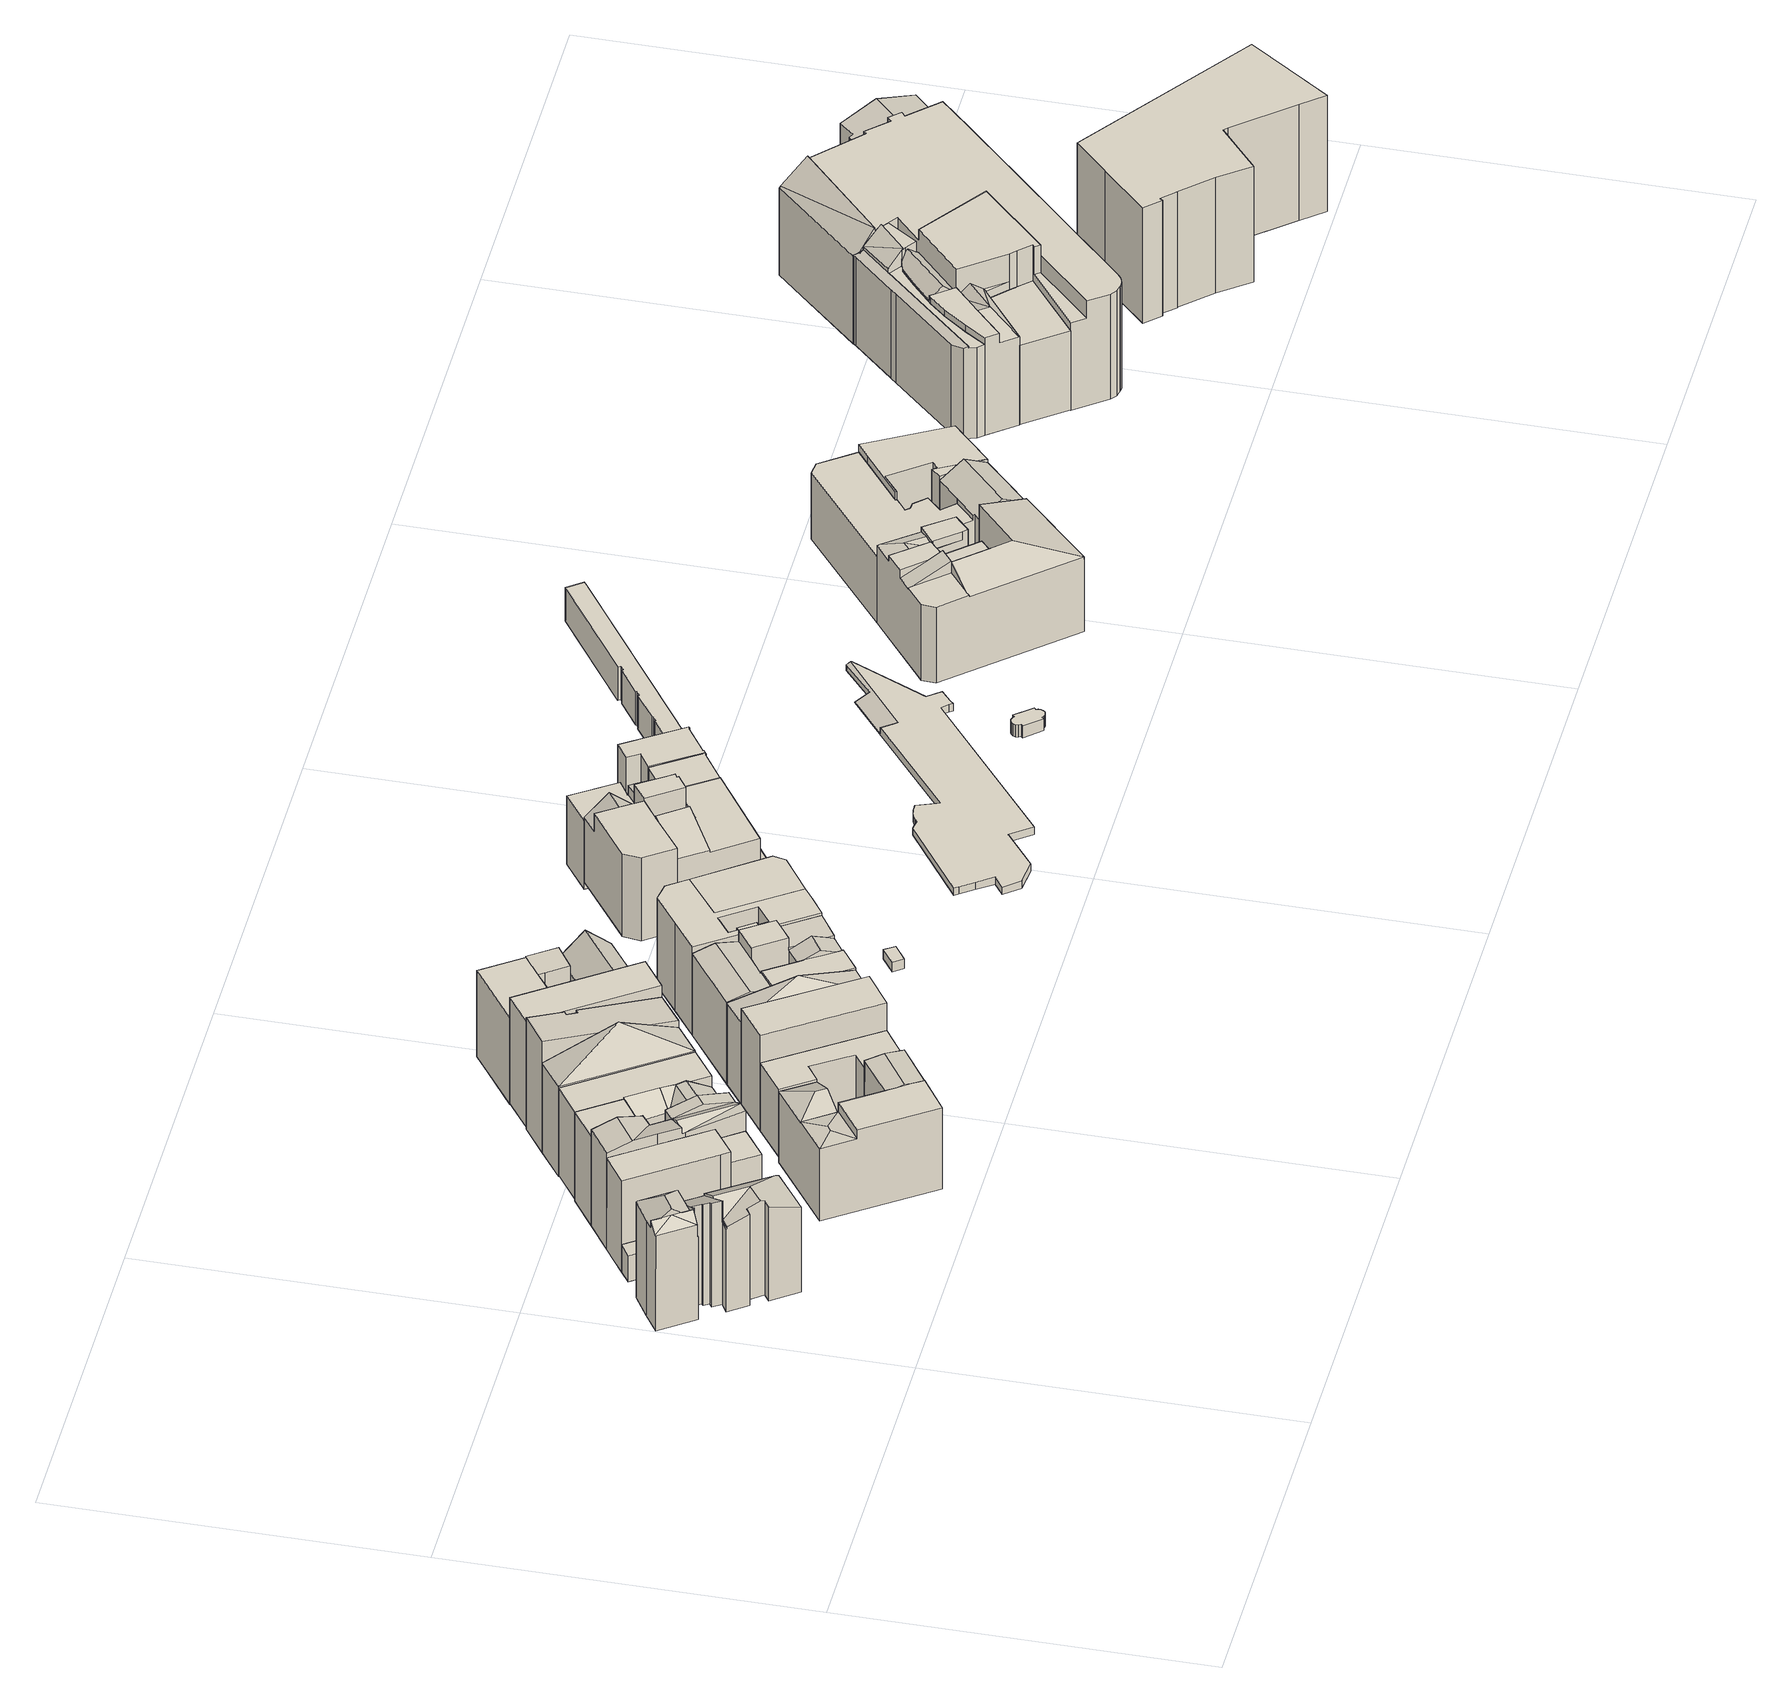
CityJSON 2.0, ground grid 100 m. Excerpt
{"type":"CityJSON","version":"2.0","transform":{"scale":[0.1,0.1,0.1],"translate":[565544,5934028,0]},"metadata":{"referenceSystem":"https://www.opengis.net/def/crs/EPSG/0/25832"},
"CityObjects":{
"building1":{"type":"Building","attributes":{"Gemeindeschluessel":"02100108","Geometrietyp2DReferenz":"3000","measuredHeight":34.15,"function":"31001_2310","roofType":"3100","storeysAboveGround":6},"address":[{"Country":"Germany","Locality":"Hamburg","ThoroughfareName":"Neuer Wall","ThoroughfareNumber":"44"}],"geometry":[{"type":"Solid","lod":"2","boundaries":[[[[0,1,2,3]],[[4,5,6,7,8,9,10]],[[11,12,13,14,15,6,5]],[[16,17,18,13,19,20,21,22,23,24,25,26,27,28]],[[15,7,6]],[[29,30,28,31]],[[32,30,29,33]],[[34,35,36,37]],[[38,39,40,41]],[[10,42,4]],[[43,9,8,44]],[[18,14,13]],[[11,45,12]],[[36,12,45,46,37]],[[19,13,12]],[[28,27,31]],[[39,31,27,26,40]],[[47,40,26,25,48]],[[48,25,24,49]],[[49,24,23,50]],[[50,23,22,51]],[[51,22,21,52]],[[19,12,36,35,20]],[[38,53,31,39]],[[54,55,56,57]],[[58,59,60,61]],[[62,63,59,58]],[[64,41,40,47]],[[42,10,9,43,65,3,2]],[[44,8,7,15,14,18,17,66]],[[67,34,37,46,0,3,65]],[[66,17,16,32,33,68,69]],[[62,58,61,54,57,64,47,48,49,50,51,52,67,65,43,44,66,69]],[[63,62,69,68]],[[16,28,30,32]],[[64,57,56,53,38,41]],[[54,61,60,70,55]],[[67,52,21,20,35,34]],[[1,11,5,4]],[[70,60,59,63,68,33,29]],[[70,29,31,53,56,55]],[[0,46,45,11,1]],[[42,2,1,4]]]]}]},
"building2":{"type":"Building","attributes":{"Gemeindeschluessel":"02100108","Geometrietyp2DReferenz":"3000","measuredHeight":8.81,"function":"51009_1610","roofType":"2100"},"address":[{"Country":"Germany","Locality":"Hamburg"}],"geometry":[{"type":"Solid","lod":"2","boundaries":[[[[71,72,73,74,75]],[[76,77,78,79,80]],[[76,75,74,77]],[[77,74,73,78]],[[78,73,72,79]],[[79,72,71,80]],[[80,71,75,76]]]]}]},
"building3":{"type":"Building","attributes":{"Gemeindeschluessel":"02100108","Geometrietyp2DReferenz":"3000","measuredHeight":28.85,"function":"31001_2010","roofType":"1000","storeysAboveGround":7},"address":[{"Country":"Germany","Locality":"Hamburg","ThoroughfareName":"Neuer Wall","ThoroughfareNumber":"42"}],"geometry":[{"type":"Solid","lod":"2","boundaries":[[[[81,82,83,84,85,86,87]],[[88,89,90,91,92]],[[93,94,95,96,97]],[[77,87,86,98]],[[98,86,85,99]],[[99,85,84,100]],[[94,83,82,95]],[[78,81,87,77]],[[101,89,88,102]],[[102,88,92,80]],[[90,97,96,91]],[[101,102,80,79,78,77,98,99,100,103]],[[101,103,93,97,90,89]],[[79,80,92,91,96,95]],[[78,79,95,82,81]],[[103,100,84,83,94,93]]]]}]},
"building4":{"type":"Building","attributes":{"Gemeindeschluessel":"02100108","Geometrietyp2DReferenz":"3000","measuredHeight":32.03,"function":"31001_2310","roofType":"3100","storeysAboveGround":7},"address":[{"Country":"Germany","Locality":"Hamburg","ThoroughfareName":"Neuer Wall","ThoroughfareNumber":"40"}],"geometry":[{"type":"Solid","lod":"2","boundaries":[[[[104,105,106,107,108]],[[109,110,105,104]],[[111,112,113,106,105,114]],[[115,111,116,117]],[[114,118,117,116]],[[107,119,108]],[[120,121,122,123]],[[103,110,109,100]],[[100,109,104,108,119,124,99]],[[103,100,99,98,125,120,123,126,127,128,129]],[[98,99,124,130,131,132]],[[126,123,122,133,134,135]],[[103,129,118,114,105,110]],[[129,128,115,117,118]],[[111,114,116]],[[128,127,112,111,115]],[[107,106,113]],[[127,126,135,113,112]],[[120,125,136,137,121]],[[136,125,98,132]],[[107,113,135,134,130,124,119]],[[131,130,134,133,122,121,137]],[[131,137,136,132]]]]}]},
"building5":{"type":"Building","attributes":{"Gemeindeschluessel":"02100108","Geometrietyp2DReferenz":"3000","measuredHeight":28.56,"function":"31001_2310","roofType":"1000","storeysAboveGround":6},"address":[{"Country":"Germany","Locality":"Hamburg","ThoroughfareName":"Neuer Wall","ThoroughfareNumber":"38"}],"geometry":[{"type":"Solid","lod":"2","boundaries":[[[[138,139,140,141,142,143]],[[144,140,139,145]],[[146,147,138,143,148]],[[142,141,149]],[[150,147,146,120]],[[151,152,149,141,140,144,153,154,155]],[[129,156,157,150,120,125,151,155]],[[150,157,139,138,147]],[[145,139,157,156,158]],[[156,129,159,160,161,158]],[[159,129,155,154]],[[125,120,146,148,162,163]],[[162,148,143,142]],[[152,151,125,163]],[[160,159,154,153]],[[161,160,153,144]],[[161,144,145,158]],[[152,163,162,142,149]]]]}]},
"building6":{"type":"Building","attributes":{"Gemeindeschluessel":"02100108","Geometrietyp2DReferenz":"3000","measuredHeight":25.79,"function":"31001_2010","roofType":"1000","storeysAboveGround":8},"address":[{"Country":"Germany","Locality":"Hamburg","ThoroughfareName":"Neuer Wall","ThoroughfareNumber":"41"}],"geometry":[{"type":"Solid","lod":"2","boundaries":[[[[164,165,166]],[[167,168,169,170]],[[171,168,167]],[[172,169,168,171]],[[172,173,170,169]],[[174,175,176,177,178]],[[176,179,177]],[[164,166,180,181,182]],[[171,183,184,172]],[[178,170,173,174]],[[185,186,187]],[[188,189,183,171,167,190]],[[190,167,170,178,177,179,191]],[[188,190,191,192,193,194,195,196]],[[197,194,193,174,173,172,184]],[[175,174,193,192,198]],[[199,195,194,197,186,185]],[[189,188,196,180,166,165]],[[181,180,196,195,199]],[[164,182,187]],[[198,192,191,179]],[[181,199,185,187,182]],[[198,179,176,175]],[[164,187,186,197,184,183,189,165]]]]}]},
"building7":{"type":"Building","attributes":{"Gemeindeschluessel":"02100108","Geometrietyp2DReferenz":"3000","measuredHeight":27.49,"function":"31001_2310","roofType":"1000","storeysAboveGround":6},"address":[{"Country":"Germany","Locality":"Hamburg","ThoroughfareName":"Neuer Wall","ThoroughfareNumber":"36"}],"geometry":[{"type":"Solid","lod":"2","boundaries":[[[[200,201,202,203]],[[203,202,204,205]],[[205,204,152,206]],[[201,200,206,152]],[[206,200,203,205]],[[201,152,204,202]]]]}]},
"building8":{"type":"Building","attributes":{"Gemeindeschluessel":"02100108","Geometrietyp2DReferenz":"3000","measuredHeight":21.25,"function":"31001_2010","roofType":"1000","storeysAboveGround":6},"address":[{"Country":"Germany","Locality":"Hamburg","ThoroughfareName":"Alsterarkaden","ThoroughfareNumber":"21"}],"geometry":[{"type":"Solid","lod":"2","boundaries":[[[[207,208,209,210]],[[211,212,213,214]],[[211,214,215,216,207,210,217,218]],[[219,220,213,212,221,222,209,208]],[[222,221,218,217]],[[220,219,216,215]],[[221,212,211,218]],[[213,220,215,214]],[[219,208,207,216]],[[209,222,217,210]]]]}]},
"building9":{"type":"Building","attributes":{"Gemeindeschluessel":"02100108","Geometrietyp2DReferenz":"3000","measuredHeight":39.15,"function":"31001_2010","roofType":"4000","storeysAboveGround":7},"address":[{"Country":"Germany","Locality":"Hamburg","ThoroughfareName":"Neuer Wall","ThoroughfareNumber":"34"}],"geometry":[{"type":"Solid","lod":"2","boundaries":[[[[223,224,225,226,227]],[[228,224,223]],[[224,229,225]],[[228,230,229,224]],[[231,227,226,232]],[[233,229,230,234]],[[231,232,233,234]],[[231,234,230,228,223,227]],[[233,232,226,225,229]]]]}]},
"building10":{"type":"Building","attributes":{"Gemeindeschluessel":"02100108","Geometrietyp2DReferenz":"3000","measuredHeight":30.02,"function":"31001_2310","roofType":"1000","storeysAboveGround":5},"address":[{"Country":"Germany","Locality":"Hamburg","ThoroughfareName":"Alsterarkaden","ThoroughfareNumber":"20"}],"geometry":[{"type":"Solid","lod":"2","boundaries":[[[[235,236,237,238]],[[218,217,239,240]],[[217,218,235,238]],[[218,240,236,235]],[[240,239,237,236]],[[239,217,238,237]]]]}]},
"building11":{"type":"Building","attributes":{"Gemeindeschluessel":"02100108","Geometrietyp2DReferenz":"3000","measuredHeight":35,"function":"31001_2310","roofType":"1000","storeysAboveGround":6},"address":[{"Country":"Germany","Locality":"Hamburg","ThoroughfareName":"Neuer Wall","ThoroughfareNumber":"32"}],"geometry":[{"type":"Solid","lod":"2","boundaries":[[[[233,241,242,232]],[[233,243,244,241]],[[244,243,245,246]],[[247,246,245,248]],[[247,248,249,250]],[[249,251,252,250]],[[252,251,253,254]],[[242,254,253,232]],[[233,232,253,251,249,248,245,243]],[[241,244,246,247,250,252,254,242]]]]}]},
"building12":{"type":"Building","attributes":{"Gemeindeschluessel":"02100108","Geometrietyp2DReferenz":"3000","measuredHeight":32.17,"function":"31001_2310","roofType":"4000","storeysAboveGround":8},"address":[{"Country":"Germany","Locality":"Hamburg","ThoroughfareName":"Neuer Wall","ThoroughfareNumber":"35"}],"geometry":[{"type":"Solid","lod":"2","boundaries":[[[[255,256,257]],[[256,258,259]],[[255,260,258,256]],[[259,258,260,261,262,263]],[[264,265,262,261]],[[264,261,260,255]],[[265,264,255,257,266]],[[263,262,265,266]],[[263,266,257,256,259]]]]}]},
"building13":{"type":"Building","attributes":{"Gemeindeschluessel":"02100108","Geometrietyp2DReferenz":"3000","measuredHeight":33.2,"function":"31001_2010","roofType":"1000","storeysAboveGround":5},"address":[{"Country":"Germany","Locality":"Hamburg","ThoroughfareName":"Neuer Wall","ThoroughfareNumber":"30"}],"geometry":[{"type":"Solid","lod":"2","boundaries":[[[[267,268,269,270]],[[267,271,272,268]],[[272,271,273,274]],[[269,274,273,270]],[[267,270,273,271]],[[269,268,272,274]]]]}]},
"building14":{"type":"Building","attributes":{"Gemeindeschluessel":"02100108","Geometrietyp2DReferenz":"3000","measuredHeight":29.21,"function":"31001_2310","roofType":"3100","storeysAboveGround":6},"address":[{"Country":"Germany","Locality":"Hamburg","ThoroughfareName":"Neuer Wall","ThoroughfareNumber":"31"}],"geometry":[{"type":"Solid","lod":"2","boundaries":[[[[275,276,277]],[[278,279,280]],[[281,282,283,284]],[[285,286,287,278,280,288]],[[289,290,275,277,287,286]],[[278,291,277,276,292,293,279]],[[294,295,296,297]],[[288,298,285]],[[289,299,290]],[[300,284,283,301]],[[293,282,281,279]],[[302,303,261,304,305,306,262,307,308,309,310,311,312,313],[314,315,316,317,318,319]],[[306,305,304,261,320,321,295,294,322,323,262]],[[324,301,283,282,293,292,313,312,311,310,309,325]],[[322,326,327,324,325,328,329,323]],[[294,297,330,331,300,301,324,327,326,322]],[[323,329,328,325,309,308,307,262]],[[316,315,314,300,331,330]],[[298,318,317,316,330,297,296]],[[298,288,280,279,319,318]],[[261,303,302,313,292,276,275,290,299,320]],[[319,279,281,284,300,314]],[[332,289,286,285]],[[287,277,291,278]],[[321,320,299,289,332,285,298,296,295]]]]}]},
"building15":{"type":"Building","attributes":{"Gemeindeschluessel":"02100108","Geometrietyp2DReferenz":"3000","measuredHeight":30.67,"function":"31001_2310","roofType":"3100","storeysAboveGround":5},"address":[{"Country":"Germany","Locality":"Hamburg","ThoroughfareName":"Neuer Wall","ThoroughfareNumber":"28"}],"geometry":[{"type":"Solid","lod":"2","boundaries":[[[[333,334,335,336,337]],[[338,339,340,341,342,343]],[[344,345,346,336]],[[336,346,347,337]],[[337,347,348,349]],[[333,350,351,334]],[[334,351,352,353]],[[342,341,354]],[[355,340,339,356]],[[357,338,343,344]],[[354,341,340,355,358,359,360,361,362,363,364,365]],[[366,367,368,333,337,349,369,364,363,362,361,360],[370,357,344,336,335,334,353,371]],[[370,371,372,356,339,338,357]],[[367,366,360,359,373,374]],[[368,367,374,375,350,333]],[[352,372,371,353]],[[344,343,342,345]],[[348,376,365,364,369,349]],[[374,373,359,358,377,375]],[[375,377,358,355,356,372,352,351,350]],[[347,346,345,342,354,365,376,348]]]]}]},
"building16":{"type":"Building","attributes":{"Gemeindeschluessel":"02100108","Geometrietyp2DReferenz":"3000","measuredHeight":27.74,"function":"31001_2310","roofType":"1000","storeysAboveGround":7},"address":[{"Country":"Germany","Locality":"Hamburg","ThoroughfareName":"Neuer Wall","ThoroughfareNumber":"25"}],"geometry":[{"type":"Solid","lod":"2","boundaries":[[[[378,379,380,313,309,381,382,383,384],[385,386,387,388,389,390,391,392]],[[393,394,395,396,397,398,399,400,401],[402,403,404,405,406,407,408,409]],[[401,400,379,378]],[[400,399,380,379]],[[399,398,313,380]],[[398,397,309,313]],[[397,396,381,309]],[[396,395,382,381]],[[395,394,383,382]],[[394,393,384,383]],[[393,401,378,384]],[[409,408,386,385]],[[408,407,387,386]],[[407,406,388,387]],[[406,405,389,388]],[[405,404,390,389]],[[404,403,391,390]],[[403,402,392,391]],[[402,409,385,392]]]]}]},
"building17":{"type":"Building","attributes":{"Gemeindeschluessel":"02100108","Geometrietyp2DReferenz":"3000","measuredHeight":27.57,"function":"31001_2310","roofType":"1000","storeysAboveGround":6},"address":[{"Country":"Germany","Locality":"Hamburg","ThoroughfareName":"Schleusenbrücke","ThoroughfareNumber":"1"}],"geometry":[{"type":"Solid","lod":"2","boundaries":[[[[410,401,393,411]],[[412,400,401,410]],[[413,414,393,401,400]],[[415,412,410,411,416]],[[415,416,414,413]],[[412,415,413,400]],[[416,411,393,414]]]]}]},
"building18":{"type":"Building","attributes":{"Gemeindeschluessel":"02100102","Geometrietyp2DReferenz":"3000","measuredHeight":3,"function":"31001_2440","roofType":"1000","storeysAboveGround":1},"address":[{"Country":"Germany","Locality":"Hamburg","ThoroughfareName":"Rathausmarkt"}],"geometry":[{"type":"Solid","lod":"2","boundaries":[[[[417,418,419,420]],[[421,422,423,424]],[[424,423,418,417]],[[423,422,419,418]],[[422,421,420,419]],[[421,424,417,420]]]]}]},
"building19":{"type":"Building","attributes":{"Gemeindeschluessel":"02100108","Geometrietyp2DReferenz":"3000","measuredHeight":26.59,"function":"31001_2310","roofType":"1000","storeysAboveGround":6},"address":[{"Country":"Germany","Locality":"Hamburg","ThoroughfareName":"Neuer Wall","ThoroughfareNumber":"19"}],"geometry":[{"type":"Solid","lod":"2","boundaries":[[[[425,426,427,428,429,430,431,432]],[[425,433,434,435,436]],[[432,437,438,439,440,434,433]],[[441,442,443,444,445,446,447]],[[448,428,427,449]],[[436,426,425]],[[432,431,437]],[[450,430,429,451]],[[451,429,428,448]],[[439,447,446,440]],[[452,445,444,453]],[[453,444,443,454]],[[454,443,442,455]],[[455,442,441,456]],[[457,450,451,448,449,458,452,453,454,455,456]],[[452,458,435,434,440,446,445]],[[457,456,441,447,439,438]],[[425,432,433]],[[450,457,438,437,431,430]],[[458,449,427,426,436,435]]]]}]},
"building20":{"type":"Building","attributes":{"Gemeindeschluessel":"02100108","Geometrietyp2DReferenz":"3000","measuredHeight":28.69,"function":"31001_2010","roofType":"1000","storeysAboveGround":6},"address":[{"Country":"Germany","Locality":"Hamburg","ThoroughfareName":"Schleusenbrücke","ThoroughfareNumber":"10"}],"geometry":[{"type":"Solid","lod":"2","boundaries":[[[[459,460,461,462]],[[463,462,461,464]],[[465,460,459,466]],[[467,468,469,470]],[[470,469,471,472]],[[472,471,473,474]],[[474,473,475,476]],[[476,475,477,478]],[[478,477,479,480]],[[481,463,464,482,467,470,472,474,476,478,480]],[[483,481,480,479]],[[468,467,482,465]],[[463,481,483,466,459,462]],[[482,464,461,460,465]],[[468,465,466,483,479,477,475,473,471,469]]]]}]},
"building21":{"type":"Building","attributes":{"Gemeindeschluessel":"02100108","Geometrietyp2DReferenz":"3000","measuredHeight":24.97,"function":"31001_2310","roofType":"1000","storeysAboveGround":5},"address":[{"Country":"Germany","Locality":"Hamburg","ThoroughfareName":"Alsterarkaden","ThoroughfareNumber":"13"}],"geometry":[{"type":"Solid","lod":"2","boundaries":[[[[484,485,486,487,488]],[[489,488,487,490]],[[490,487,486,491]],[[492,485,484,493]],[[494,495,496,497]],[[497,496,498,499]],[[500,501,502,503]],[[504,505,506,507]],[[508,509,491,486,485,492,510,511]],[[512,494,497,499,513,514,515,508,511,500,503,504,507]],[[516,517,518,489,490,491,509]],[[519,506,505,502,501,510,492,493,498,496,495]],[[513,499,498,493,484,488,489,518]],[[506,519,512,507]],[[502,505,504,503]],[[519,495,494,512]],[[510,501,500,511]],[[516,509,508,515]],[[517,516,515,514]],[[518,517,514,513]]]]}]},
"building22":{"type":"Building","attributes":{"Gemeindeschluessel":"02100108","Geometrietyp2DReferenz":"3000","measuredHeight":24.37,"function":"31001_2010","roofType":"1000","storeysAboveGround":6},"address":[{"Country":"Germany","Locality":"Hamburg","ThoroughfareName":"Alsterarkaden","ThoroughfareNumber":"12"}],"geometry":[{"type":"Solid","lod":"2","boundaries":[[[[520,521,522,523]],[[524,525,521,520]],[[526,527,528,529]],[[530,531,532,533]],[[534,535,526,529,536,537,524,520,523,538,530,533]],[[539,528,527,540,541,532,531,542,522,521,525,543]],[[532,541,534,533]],[[542,531,530,538]],[[543,525,524,537]],[[522,542,538,523]],[[539,543,537,536]],[[528,539,536,529]],[[540,527,526,535]],[[541,540,535,534]]]]}]},
"building23":{"type":"Building","attributes":{"name":"Passage","Gemeindeschluessel":"02000000","Geometrietyp2DReferenz":"3000","measuredHeight":2.34,"function":"31001_2010","roofType":"1000"},"address":[{"Country":"Germany","Locality":"Hamburg","ThoroughfareName":"Rathausmarkt 3"}],"geometry":[{"type":"Solid","lod":"2","boundaries":[[[[544,545,546,547]],[[548,549,550,551,552,553]],[[554,555,556,557]],[[558,559,560,561]],[[562,563,564,565]],[[565,564,566,567]],[[567,566,568,569]],[[569,568,570,571]],[[571,570,572,573]],[[573,572,574,575]],[[575,574,576,577]],[[577,576,578,579]],[[579,578,580,581]],[[581,580,582,583]],[[584,585,586,587]],[[549,548,588]],[[551,550,589,590]],[[591,592,593,594]],[[594,593,595,596]],[[596,595,597,598]],[[599,600,559,558]],[[591,594,596,598,601,584,587,599,558,561,602,603,554,557,562,565,567,569,571,573,575,577,579,581,583,552,551,590,604,544,547]],[[605,606,560,559,600,586,585,607,597,595,593,592,546,545,608,588,548,553,582,580,578,576,574,572,570,568,566,564,563,556,555]],[[608,609,589,550,549,588]],[[605,555,554,603]],[[607,585,584,601]],[[546,592,591,547]],[[597,607,601,598]],[[544,604,609,608,545]],[[589,609,604,590]],[[586,600,599,587]],[[582,553,552,583]],[[560,606,602,561]],[[606,605,603,602]],[[556,563,562,557]]]]}]},
"building24":{"type":"Building","attributes":{"Gemeindeschluessel":"02100108","Geometrietyp2DReferenz":"3000","measuredHeight":10.56,"function":"51009_1610","roofType":"1000"},"address":[{"Country":"Germany","Locality":"Hamburg"}],"geometry":[{"type":"Solid","lod":"2","boundaries":[[[[610,611,612,613]],[[614,615,616,617]],[[617,616,618,619]],[[620,621,622,623]],[[624,625,613,612]],[[619,618,625,624]],[[614,626,627,615]],[[626,623,622,627]],[[620,628,629,621]],[[629,628,630,631]],[[632,631,630,633]],[[634,635,632,633]],[[636,635,634,637]],[[636,637,638,639]],[[640,639,638,641]],[[642,643,640,641]],[[644,643,642,645]],[[644,645,646,647]],[[648,647,646,649]],[[650,651,648,649]],[[652,651,650,653]],[[652,653,654,655]],[[656,655,654,657]],[[658,659,656,657]],[[660,659,658,661]],[[660,661,662,663]],[[664,663,662,665]],[[666,664,665,667]],[[668,666,667,669]],[[670,671,668,669]],[[672,671,670,673]],[[672,673,674,675]],[[676,675,674,677]],[[678,679,676,677]],[[680,679,678,681]],[[680,681,682,683]],[[610,683,682,611]],[[620,623,626,614,617,619,624,612,611,682,681,678,677,674,673,670,669,667,665,662,661,658,657,654,653,650,649,646,645,642,641,638,637,634,633,630,628]],[[622,621,629,631,632,635,636,639,640,643,644,647,648,651,652,655,656,659,660,663,664,666,668,671,672,675,676,679,680,683,610,613,625,618,616,615,627]]]]}]},
"building25":{"type":"Building","attributes":{"Gemeindeschluessel":"02100102","Geometrietyp2DReferenz":"3000","measuredHeight":3.73,"function":"31001_2080","roofType":"1000","storeysAboveGround":1},"address":[{"Country":"Germany","Locality":"Hamburg","ThoroughfareName":"Rathausmarkt"}],"geometry":[{"type":"Solid","lod":"2","boundaries":[[[[684,685,686,687]],[[687,686,688,689]],[[689,688,690,691]],[[691,690,692,693]],[[693,692,694,695]],[[695,694,696,697]],[[697,696,698,699]],[[699,698,700,701]],[[701,700,702,703]],[[704,705,706,707]],[[707,706,708,709]],[[709,708,710,711]],[[711,710,712,713]],[[713,712,714,715]],[[715,714,716,717]],[[717,716,718,719]],[[719,718,720,721]],[[722,720,718,716,714,712,710,708,706,705,723,724,702,700,698,696,694,692,690,688,686,685]],[[704,707,709,711,713,715,717,719,721,725,684,687,689,691,693,695,697,699,701,703,726,727]],[[727,726,724,723]],[[684,725,722,685]],[[725,721,720,722]],[[704,727,723,705]],[[726,703,702,724]]]]}]},
"building26":{"type":"Building","attributes":{"Gemeindeschluessel":"02100102","Geometrietyp2DReferenz":"3000","measuredHeight":27.4,"function":"31001_2310","roofType":"2100","storeysAboveGround":6},"address":[{"Country":"Germany","Locality":"Hamburg","ThoroughfareName":"Rathausmarkt","ThoroughfareNumber":"5"}],"geometry":[{"type":"Solid","lod":"2","boundaries":[[[[728,729,730]],[[731,732,733,734]],[[735,736,737,738]],[[739,740,741,742,743]],[[744,745,746,747,748,749,750]],[[747,751,752,728,730,753]],[[754,729,728,755,756,757,741]],[[758,733,732,759]],[[760,761,762,763,764]],[[742,761,760]],[[761,765,766,762]],[[742,765,761]],[[741,740,737,736,767]],[[739,743,768]],[[769,750,749,770]],[[753,748,747]],[[745,744,771]],[[728,752,755]],[[759,732,752,751]],[[759,751,747,746]],[[745,772,759,746]],[[759,772,773,758]],[[743,742,741,757,768]],[[774,775,776,777]],[[776,775,778,779]],[[770,749,748,753,730,729,754,764,763,780]],[[781,778,775,774]],[[777,776,779,782]],[[782,779,771,744,750,769]],[[735,738,783,731,734,784,781,774,777,782,769,770,780]],[[785,773,772,745,771,779,778]],[[783,738,737,740,739,768,757,756]],[[735,780,763,762,766,767,736]],[[741,767,766,765,742]],[[754,741,742,760,764]],[[785,778,781,784]],[[784,734,733,758,773,785]],[[731,783,756,755,752,732]]]]}]},
"building27":{"type":"Building","attributes":{"Gemeindeschluessel":"02100102","Geometrietyp2DReferenz":"3000","measuredHeight":26.23,"function":"31001_2310","roofType":"1000","storeysAboveGround":5},"address":[{"Country":"Germany","Locality":"Hamburg","ThoroughfareName":"Reesendamm","ThoroughfareNumber":"3"}],"geometry":[{"type":"Solid","lod":"2","boundaries":[[[[786,787,788,789]],[[790,791,792,793]],[[793,792,794,795]],[[795,794,796,797]],[[797,796,798,799]],[[800,801,802,803]],[[803,802,804,805]],[[806,807,808,809,810,811,812,813]],[[814,806,813,815]],[[816,814,815,777]],[[791,790,780,817]],[[774,818,819,735,780,790,793,795,797,799,786,789,800,803,805,820,821,816,777]],[[822,823,824,825,804,802,801,788,787,798,796,794,792,791,817]],[[798,787,786,799]],[[824,823,819,818,811,810]],[[804,825,809,808,820,805]],[[816,821,807,806,814]],[[821,820,808,807]],[[825,824,810,809]],[[774,777,815,813,812]],[[818,774,812,811]],[[823,822,735,819]],[[788,801,800,789]],[[822,817,780,735]]]]}]},
"building28":{"type":"Building","attributes":{"Gemeindeschluessel":"02100102","Geometrietyp2DReferenz":"3000","measuredHeight":23.39,"function":"31001_2010","roofType":"1000","storeysAboveGround":5},"address":[{"Country":"Germany","Locality":"Hamburg","ThoroughfareName":"Jungfernstieg","ThoroughfareNumber":"1"}],"geometry":[{"type":"Solid","lod":"2","boundaries":[[[[826,827,828]],[[829,830,831,832]],[[833,827,826,834]],[[835,836,837,838]],[[839,840,841,842]],[[842,841,843,844]],[[845,846,839,842,844,847,835,838,829,832,848]],[[849,843,841,840,833,834,850,851,831,830,837,836]],[[851,850,845,848]],[[846,845,850,834,826,828]],[[839,846,828,827,833,840]],[[849,836,835,847]],[[843,849,847,844]],[[831,851,848,832]],[[837,830,829,838]]]]}]},
"building29":{"type":"Building","attributes":{"Gemeindeschluessel":"02000000","Geometrietyp2DReferenz":"3000","measuredHeight":3,"function":"31001_3091","roofType":"1000","storeysAboveGround":1},"address":[{"Country":"Germany","Locality":"Hamburg"}],"geometry":[{"type":"Solid","lod":"2","boundaries":[[[[852,853,854,855]],[[856,857,858,859]],[[859,858,853,852]],[[858,857,854,853]],[[857,856,855,854]],[[856,859,852,855]]]]}]},
"building30":{"type":"Building","attributes":{"Gemeindeschluessel":"02100101","Geometrietyp2DReferenz":"3000","measuredHeight":24.83,"function":"31001_2010","roofType":"1000","storeysAboveGround":8},"address":[{"Country":"Germany","Locality":"Hamburg","ThoroughfareName":"Bergstraße","ThoroughfareNumber":"26"}],"geometry":[{"type":"Solid","lod":"2","boundaries":[[[[860,861,862,863]],[[864,865,866,867]],[[863,862,868,869]],[[870,871,868,862,861,866,865]],[[872,864,867,860,863,869,873]],[[873,869,868,871]],[[864,872,870,865]],[[872,873,871,870]],[[860,867,866,861]]]]}]},
"building31":{"type":"Building","attributes":{"Gemeindeschluessel":"02100101","Geometrietyp2DReferenz":"3000","measuredHeight":33.85,"function":"51009_1610","roofType":"2100"},"address":[{"Country":"Germany","Locality":"Hamburg"}],"geometry":[{"type":"Solid","lod":"2","boundaries":[[[[874,875,876,877]],[[878,879,876,875]],[[880,881,882,883,884]],[[885,886,887,888]],[[888,887,889,890]],[[890,889,891,892]],[[893,894,895,896]],[[897,898,899,900]],[[900,899,901,902]],[[902,901,903,904]],[[904,903,905,906]],[[894,877,876,907]],[[908,874,877,894,893]],[[883,879,878,884]],[[909,882,881,910]],[[910,881,880,911]],[[912,913,907,876,879,883,882,909]],[[914,897,900,902,904,906,915,916,885,888,890,892,917,918,912,909,910,911]],[[919,920,891,889,887,886,895,894,907,913]],[[891,920,917,892]],[[914,911,880,884,878,875,874]],[[919,913,912,918]],[[920,919,918,917]],[[921,916,915,922]],[[922,915,906,905]],[[897,914,874,908,898]],[[885,916,921,896,895,886]],[[922,905,903,901,899,898,908,893,896,921]]]]}]},
"building32":{"type":"Building","attributes":{"Gemeindeschluessel":"02100101","Geometrietyp2DReferenz":"3000","measuredHeight":36.24,"function":"31001_2010","roofType":"1000","storeysAboveGround":8},"address":[{"Country":"Germany","Locality":"Hamburg","ThoroughfareName":"Ballindamm","ThoroughfareNumber":"40"}],"geometry":[{"type":"Solid","lod":"2","boundaries":[[[[923,924,925,926,927,928,929,930,931,932,933]],[[934,935,936,933,937]],[[938,939,940,941,935,934]],[[935,942,923,936]],[[943,942,935]],[[941,943,935]],[[944,945,946,947]],[[926,948,949,950,951,952,953,954]],[[925,955,956,957,958,949,948]],[[959,960,961]],[[962,963,964,965]],[[966,967,968]],[[969,970,971,972]],[[915,931,930,906]],[[906,930,929,904]],[[904,929,928,902]],[[954,927,926]],[[925,924,955]],[[942,955,924,923]],[[933,932,937]],[[967,941,940,968]],[[973,939,938,974]],[[900,953,952,897]],[[897,952,951,914]],[[914,951,950,911]],[[972,957,956,969]],[[962,975,976,963]],[[977,978,979,980]],[[980,979,981,982]],[[982,981,983,984]],[[984,983,985,986]],[[986,985,987,988]],[[988,987,945,944]],[[989,990,991,976]],[[963,976,991,992,964]],[[993,994,995,966,996]],[[997,959,961,998]],[[970,999,882,971]],[[1000,1001,1002,1003]],[[1004,1005,1006,1007]],[[918,1008,1009,1010]],[[960,959,997,1001,1000,1010,1009]],[[1011,1012,1006,1005,1013,1014,1015,1002,1001,997,998,882,999,1016,989,976,975,946,945,987,985,983,981,979,978]],[[1017,1018,977,980,982,984,986,988,944,947,1019,1020,993,996,973,974,915,906,904,902,900,897,914,911,910,909,912,918,1010,1000,1003,1021,1022,1023,1004,1007]],[[915,974,938,934,937,932,931]],[[909,910,958,957,972,971,882]],[[1024,955,942,943,941,967,966,995]],[[912,909,882,998,961,1025]],[[1018,1017,1012,1011]],[[1023,1022,1014,1013]],[[1017,1007,1006,1012]],[[1004,1023,1013,1005]],[[1022,1021,1015,1014]],[[1021,1003,1002,1015]],[[1008,918,912,1025]],[[994,993,1020,1026]],[[1020,1019,965,964,992,1026]],[[990,989,1016,1027]],[[955,1024,1027,1016,999,970,969,956]],[[1019,947,946,975,962,965]],[[977,1018,1011,978]],[[926,925,948]],[[910,911,950,949,958]],[[973,996,966,968,940,939]],[[923,933,936]],[[900,902,928,927,954,953]],[[1008,1025,961,960,1009]],[[990,1027,1024,995,994,1026,992,991]]]]}]},
"building33":{"type":"Building","attributes":{"Gemeindeschluessel":"02100101","Geometrietyp2DReferenz":"3000","measuredHeight":36.25,"function":"31001_3010","roofType":"1000","storeysAboveGround":8},"address":[{"Country":"Germany","Locality":"Hamburg","ThoroughfareName":"Hermannstraße","ThoroughfareNumber":"15"}],"geometry":[{"type":"Solid","lod":"2","boundaries":[[[[1028,1029,1030,1031]],[[1031,1030,1032,1033]],[[1033,1032,1034,1035]],[[1035,1034,1036,1037]],[[1037,1036,1038,1039]],[[1039,1038,1040,1041]],[[1041,1040,1042,1043]],[[1043,1042,1044,1045]],[[1045,1044,1046,1047]],[[1048,1049,1050,1051]],[[1052,1053,1054,1055]],[[1056,1054,1053,1057,1050,1049,1046,1044,1042,1040,1038,1036,1034,1032,1030,1029]],[[1052,1055,1058,1028,1031,1033,1035,1037,1039,1041,1043,1045,1047,1048,1051,1059]],[[1048,1047,1046,1049]],[[1058,1055,1054,1056]],[[1052,1059,1057,1053]],[[1059,1051,1050,1057]],[[1028,1058,1056,1029]]]]}]},
"building34":{"type":"Building","attributes":{"Gemeindeschluessel":"02100101","Geometrietyp2DReferenz":"3000","measuredHeight":30.16,"function":"31001_2010","roofType":"3100","storeysAboveGround":7},"address":[{"Country":"Germany","Locality":"Hamburg","ThoroughfareName":"Hermannstraße","ThoroughfareNumber":"18"}],"geometry":[{"type":"Solid","lod":"2","boundaries":[[[[1060,1061,1062,1063,1064,1065,1066,1067,1068]],[[1069,1068,1067,1070]],[[1070,1067,1066,1071]],[[1071,1066,1065,1072]],[[1072,1065,1064,1073]],[[1074,1061,1060,1075]],[[1075,1060,1068,1069]],[[1076,1077,1078,1079]],[[1080,1081,1077,1076]],[[1080,1076,1079,1074,1075,1069,1070,1071,1072,1073,1082]],[[1083,1082,1073,1064,1063]],[[1081,1080,1082,1083]],[[1074,1079,1078,1062,1061]],[[1081,1083,1063,1062,1078,1077]]]]}]}
},
"vertices":[
[71,569,305],[65,632,330],[6,660,306],[5,659,305],[50,652,330],[65,632,349],[113,662,349],[126,732,310],[124,735,308],[59,695,307],[33,678,307],[80,611,330],[99,585,307],[138,610,307],[193,645,307],[191,647,308],[235,588,268],[225,602,268],[193,645,269],[99,585,333],[100,583,333],[118,596,321],[134,571,321],[129,567,325],[139,552,325],[128,545,333],[143,522,333],[144,521,333],[185,552,303],[248,474,307],[190,555,307],[144,521,273],[235,588,274],[342,431,276],[73,566,267],[100,583,267],[99,585,267],[71,568,267],[119,503,267],[144,521,267],[143,522,267],[117,505,267],[33,678,330],[59,695,8],[124,735,8],[99,585,330],[71,568,305],[143,522,8],[128,545,8],[139,552,8],[129,567,8],[134,571,8],[118,596,8],[119,503,273],[173,467,8],[173,467,294],[154,454,294],[154,454,8],[183,413,8],[183,413,303],[203,427,303],[203,427,8],[235,342,8],[235,342,274],[117,505,8],[5,659,8],[225,602,8],[73,566,8],[346,424,274],[346,424,8],[196,436,307],
[351,530,89],[384,554,96],[368,577,96],[213,791,96],[181,768,89],[181,768,8],[213,791,8],[368,577,8],[384,554,8],[351,530,8],
[368,577,296],[384,554,296],[464,612,296],[418,676,296],[375,737,296],[294,848,296],[213,791,296],[395,472,88],[401,464,89],[432,487,94],[384,553,94],[351,530,88],[513,546,264],[464,612,264],[384,554,264],[384,553,264],[432,487,264],[294,848,8],[375,737,8],[418,676,8],[401,464,8],[395,472,8],[513,546,8],
[414,681,310],[538,564,328],[438,703,328],[429,696,322],[412,684,310],[418,676,310],[513,546,328],[465,722,309],[464,721,310],[464,722,310],[565,584,309],[496,745,309],[515,653,328],[547,676,328],[597,607,310],[412,684,328],[458,798,8],[458,798,311],[461,794,310],[461,794,8],[375,737,328],[379,906,8],[429,769,8],[464,721,8],[496,745,8],[597,607,8],[336,790,328],[335,791,328],[294,848,310],[434,773,309],[429,770,309],[429,769,310],[379,906,310],[420,850,328],
[510,812,253],[556,750,254],[599,782,293],[543,860,293],[537,856,288],[498,829,253],[625,747,290],[555,750,253],[458,798,253],[498,828,253],[456,800,253],[543,860,288],[498,828,8],[466,967,8],[466,967,288],[641,725,294],[681,669,253],[681,669,8],[515,720,8],[556,750,8],[515,720,253],[597,607,253],[556,663,294],[540,685,290],[456,800,288],[379,906,288],
[750,179,295],[770,151,295],[770,151,292],[481,351,266],[551,340,272],[566,350,272],[577,421,266],[540,269,266],[636,339,266],[635,340,266],[635,340,262],[691,379,291],[672,406,291],[578,421,262],[577,421,262],[688,501,262],[880,227,292],[849,270,298],[739,194,298],[540,269,295],[636,339,295],[709,237,292],[709,237,295],[728,210,295],[672,84,40],[672,84,295],[481,351,40],[688,501,40],[746,418,40],[635,340,40],[708,237,40],[819,314,40],[880,227,40],[708,237,295],[746,418,262],[819,314,292],
[551,1027,14],[551,1027,288],[765,730,288],[765,730,14],[681,669,288],[681,669,14],[466,967,14],
[746,418,56],[746,418,269],[688,501,269],[688,501,56],[880,227,56],[880,227,269],[819,314,269],[819,314,56],[864,346,56],[792,450,56],[780,569,56],[975,293,56],[792,450,269],[864,346,269],[975,293,269],[780,569,269],
[552,1026,291],[700,909,400],[637,1085,292],[635,1087,290],[551,1027,290],[764,731,291],[849,791,290],[765,730,290],[551,1027,9],[635,1087,9],[849,791,9],[765,730,9],
[975,293,356],[1069,358,356],[874,638,356],[780,569,356],[874,638,56],[1069,358,56],
[849,791,311],[635,1087,359],[932,852,9],[932,852,311],[798,1038,9],[798,1038,341],[788,1032,341],[788,1032,9],[770,1057,9],[770,1057,345],[779,1064,9],[779,1064,345],[719,1147,9],[719,1147,359],
[1069,358,310],[1007,524,377],[875,636,311],[1141,410,311],[946,688,311],[1142,409,310],[1142,409,55],[945,690,55],[945,690,310],[1069,358,55],[874,638,55],[874,638,311],
[932,852,15],[932,852,347],[719,1147,347],[719,1147,15],[1017,913,15],[1017,913,347],[803,1207,15],[803,1207,347],
[1255,489,310],[1255,489,318],[1245,504,318],[1195,573,318],[1185,588,318],[1185,588,310],[1185,588,347],[1248,633,347],[1189,715,347],[1127,670,347],[1146,538,318],[1170,503,335],[1220,538,335],[1135,553,310],[1194,469,318],[1205,454,310],[1220,538,318],[1319,534,325],[1248,633,325],[1016,588,312],[1016,588,318],[1078,633,318],[1078,633,312],[1135,553,318],[1205,454,318],[1127,670,312],[1189,715,312],[1255,489,55],[1205,454,55],[1072,509,55],[1016,588,55],[981,639,55],[1007,736,55],[1054,771,55],[1117,817,55],[1153,766,55],[1189,715,55],[1248,633,55],[1319,534,55],[1127,670,55],[1126,670,55],[1077,635,55],[1078,633,55],[1135,553,55],[1185,588,55],[1142,409,318],[1072,509,318],[981,639,326],[945,690,312],[1153,766,326],[1117,817,312],[1042,685,326],[1090,720,326],[1054,771,312],[1007,736,312],[1077,635,313],[1126,670,312],[1170,503,318],
[934,1027,12],[937,1030,12],[884,1101,12],[935,1139,12],[881,1099,12],[1003,1164,278],[1044,1109,278],[1101,1151,285],[1049,1222,285],[1022,1202,282],[991,1180,278],[991,1180,12],[991,1180,282],[935,1139,282],[881,1099,282],[803,1207,282],[803,1207,12],[934,1027,254],[937,1030,254],[937,1029,254],[937,1029,12],[1049,1222,282],[1101,1151,254],[1044,1109,254],[1003,1164,12],[1143,1093,318],[1184,1037,254],[1184,1037,12],[1143,1093,12],[1101,1151,12],[1049,1222,12],[971,1329,12],[971,1329,282],[1126,994,12],[1017,913,12],[975,970,12],[913,1287,12],[1044,1109,12],[1044,1108,12],[1044,1108,254],[1126,994,254],[1017,913,254],[975,970,318],[913,1287,282],[1085,1051,318],
[1262,794,55],[1405,595,55],[1366,567,55],[1201,878,55],[1289,944,55],[1339,936,55],[1379,883,55],[1193,742,55],[1209,721,55],[1216,726,55],[1248,683,55],[1241,677,55],[1257,655,55],[1309,693,55],[1244,780,55],[1379,883,332],[1339,936,332],[1289,944,332],[1201,878,332],[1117,817,332],[1319,534,332],[1366,567,332],[1405,595,332],[1262,794,332],[1244,780,332],[1309,693,332],[1257,655,332],[1241,677,332],[1248,683,332],[1216,726,332],[1209,721,332],[1193,742,332],
[1262,794,56],[1379,883,56],[1405,595,56],[1507,667,332],[1514,702,332],[1507,667,56],[1514,702,56],
[1594,409,8],[1549,378,8],[1530,404,8],[1575,436,8],[1575,436,38],[1530,404,38],[1549,378,38],[1594,409,38],
[1641,1122,315],[1604,1174,315],[1463,1071,315],[1456,1022,315],[1514,944,315],[1619,1022,315],[1680,1065,315],[1644,1118,315],[1642,1120,317],[1692,1156,317],[1654,1211,259],[1604,1174,259],[1680,1065,259],[1681,1066,259],[1681,1065,258],[1730,1101,258],[1746,974,322],[1785,1001,322],[1782,1005,322],[1793,1012,322],[1782,1027,322],[1730,1101,322],[1681,1065,322],[1456,1022,56],[1463,1071,56],[1619,1022,56],[1514,944,56],[1782,1027,56],[1793,1012,56],[1782,1005,56],[1785,1001,56],[1746,974,56],[1681,1066,56],[1654,1211,56],
[1566,873,281],[1674,948,323],[1619,1022,322],[1514,944,281],[1514,944,36],[1619,1022,36],[1674,948,275],[1566,873,275],[1682,954,36],[1682,954,275],[1694,937,275],[1694,937,36],[1746,974,275],[1746,974,36],[1785,1001,275],[1785,1001,36],[1782,1005,275],[1782,1005,36],[1793,1012,275],[1793,1012,36],[1862,913,275],[1862,913,36],[1646,764,36],[1674,948,36],[1646,764,275],
[1776,1036,283],[1821,1067,276],[1795,1107,276],[1781,1128,276],[1735,1094,283],[1735,1094,247],[1781,1128,247],[1795,1107,247],[1821,1067,272],[1776,1036,272],[1862,913,33],[1862,913,272],[1793,1012,272],[1793,1012,33],[1782,1027,272],[1782,1027,33],[1867,1096,33],[1867,1096,272],[1951,976,272],[1951,976,33],[1954,972,33],[1954,972,272],[1950,969,272],[1950,969,33],[1780,1130,33],[1780,1130,247],[1822,1066,272],[1822,1066,33],[1948,971,33],[1654,1211,33],[1742,1275,33],[1824,1158,33],[1824,1158,247],[1742,1275,247],[1654,1211,247],[1948,971,272],
[1891,1157,30],[1891,1157,274],[1936,1189,274],[1936,1189,30],[1912,1125,30],[1912,1125,274],[1961,977,30],[1961,977,274],[1954,972,274],[1954,972,30],[2043,1034,30],[2043,1034,274],[2040,1031,274],[2040,1031,30],[2038,1033,30],[1959,979,30],[1951,976,30],[1867,1096,30],[2041,1038,30],[1951,976,274],[1959,979,274],[2038,1033,274],[2041,1038,274],[1867,1096,274],
[2649,758,40],[2649,758,63],[2552,548,63],[2552,548,40],[2406,631,63],[2406,631,43],[2518,721,43],[2518,721,40],[2145,421,40],[2145,421,63],[1829,303,40],[1829,303,63],[1822,314,63],[1822,314,40],[1886,157,40],[1886,157,63],[1851,198,63],[1851,198,40],[2034,465,40],[2034,465,63],[2060,461,63],[2060,461,40],[2066,465,63],[2066,465,40],[2068,466,63],[2068,466,40],[2081,473,63],[2081,473,40],[2088,476,63],[2088,476,40],[2094,478,63],[2094,478,40],[2101,479,63],[2101,479,40],[2108,480,63],[2108,480,40],[2115,480,63],[2115,480,40],[2122,480,63],[2122,480,40],[2103,174,40],[2103,174,63],[2059,230,63],[2059,230,40],[2437,592,63],[2544,689,59],[2544,689,40],[2580,513,40],[2580,513,63],[2549,486,63],[2549,486,40],[2540,477,63],[2540,477,40],[2533,485,63],[2533,485,40],[1957,150,40],[1957,150,63],[2516,503,40],[1887,224,40],[1856,267,40],[2639,769,40],[1856,267,63],[1887,224,63],[2516,503,63],[2648,760,63],[2639,769,57],
[1862,913,133],[1862,913,28],[1646,764,28],[1646,764,133],[1994,941,28],[1994,941,133],[1746,769,133],[1746,769,28],[1677,722,133],[1677,722,28],[2714,1442,28],[2714,1442,133],[2243,1113,133],[2243,1113,28],[1672,729,28],[1672,729,133],[2117,1026,28],[2117,1026,133],[2726,1451,28],[2726,1451,133],[2694,1492,28],[2694,1492,133],[2413,1297,133],[2413,1297,28],[2418,1290,28],[2418,1290,133],[2406,1281,133],[2406,1281,28],[2404,1284,28],[2404,1284,133],[2327,1231,133],[2327,1231,28],[2329,1229,28],[2329,1229,133],[2316,1220,133],[2316,1220,28],[2314,1223,28],[2314,1223,133],[2237,1170,133],[2237,1170,28],[2239,1167,28],[2239,1167,133],[2225,1158,133],[2225,1158,28],[2224,1161,28],[2224,1161,133],[2146,1108,133],[2146,1108,28],[2148,1105,28],[2148,1105,133],[2138,1099,133],[2138,1099,28],[2136,1101,28],[2136,1101,133],[2102,1078,133],[2102,1078,28],[2074,1059,133],[2074,1059,28],[2047,1040,133],[2047,1040,28],[2049,1037,28],[2049,1037,133],[2040,1031,133],[2040,1031,28],[2038,1033,28],[2038,1033,133],[1959,979,133],[1959,979,28],[1961,977,28],[1961,977,133],[1950,969,133],[1950,969,28],[1948,971,28],[1948,971,133],
[2444,279,63],[2444,279,100],[2449,284,100],[2449,284,63],[2445,290,100],[2445,290,63],[2444,297,100],[2444,297,63],[2446,304,100],[2446,304,63],[2450,309,100],[2450,309,63],[2456,313,100],[2456,313,63],[2463,314,100],[2463,314,63],[2470,312,100],[2470,312,63],[2476,308,100],[2476,308,63],[2515,263,63],[2515,263,100],[2518,257,100],[2518,257,63],[2518,250,100],[2518,250,63],[2516,244,100],[2516,244,63],[2512,239,100],[2512,239,63],[2506,236,100],[2506,236,63],[2500,235,100],[2500,235,63],[2494,236,100],[2494,236,63],[2488,240,100],[2488,240,63],[2483,235,100],[2520,267,100],[2481,313,100],[2483,235,63],[2481,313,63],[2520,267,63],
[2769,590,318],[2715,650,318],[2715,650,292],[2796,561,58],[2796,561,319],[2870,479,319],[2870,479,58],[2951,562,58],[2951,562,318],[2908,522,318],[2908,522,58],[2897,534,292],[2897,534,318],[2843,598,318],[2843,598,301],[2843,598,292],[2679,468,296],[2687,474,296],[2758,531,296],[2686,611,296],[2677,621,296],[2619,575,296],[2616,537,296],[2758,531,332],[2796,561,332],[2677,621,292],[2765,690,318],[2796,561,318],[2838,599,318],[2841,596,318],[2834,447,319],[2758,531,319],[2804,644,309],[2832,667,309],[2823,726,302],[2818,732,301],[2765,690,301],[2871,620,309],[2893,637,303],[2893,637,318],[2841,596,292],[2616,537,58],[2619,575,58],[2679,468,292],[2758,531,331],[2834,447,331],[2998,514,58],[2998,514,330],[3093,416,292],[3093,416,58],[2875,402,331],[2897,226,292],[2818,732,58],[2875,402,58],[2897,226,58],[2838,599,58],[2834,446,58],[2834,446,331],
[3016,706,58],[3016,706,266],[3025,694,266],[3025,694,58],[3109,964,58],[3109,964,266],[3147,960,266],[3147,960,58],[3215,868,266],[3215,868,58],[3049,738,266],[3049,738,58],[3051,735,266],[3051,735,58],[3044,693,58],[3044,693,266],[3075,661,266],[3075,661,58],[3034,621,266],[3034,621,58],[3178,594,320],[3130,644,281],[3069,585,281],[3068,586,281],[3012,532,281],[3014,529,283],[2998,514,283],[3044,466,320],[3226,544,281],[3093,416,281],[3226,544,58],[2818,732,266],[3014,529,58],[2969,578,58],[3069,585,58],[3130,644,58],[2951,562,266],[2969,578,266],[3012,532,266],[3068,586,266],
[3225,545,293],[3155,668,293],[3130,644,293],[3176,837,59],[3176,837,291],[3215,868,291],[3215,868,59],[3155,668,291],[3225,545,291],[3051,735,59],[3051,735,291],[3049,738,291],[3049,738,59],[3157,670,59],[3157,670,291],[3168,658,291],[3168,658,59],[3184,673,291],[3184,673,59],[3226,544,59],[3130,644,59],[3104,777,59],[3339,652,59],[3104,777,291],[3226,544,291],[3339,652,291],
[3329,937,61],[3306,919,61],[3285,946,61],[3308,964,61],[3308,964,91],[3285,946,91],[3306,919,91],[3329,937,91],
[3829,685,57],[3829,685,305],[3881,636,305],[3881,636,57],[3669,563,57],[3669,563,305],[3670,563,305],[3670,563,57],[3896,621,305],[3896,621,57],[3753,453,305],[3928,588,305],[3753,453,57],[3928,588,57],
[3871,906,389],[3876,905,392],[3909,1012,355],[3833,932,355],[3877,905,393],[3957,978,393],[3892,901,384],[3920,881,384],[3978,964,384],[3957,978,384],[3877,905,384],[3585,687,55],[3585,687,339],[3599,720,333],[3599,720,55],[3766,897,333],[3766,897,55],[3782,913,333],[3782,913,55],[3833,932,340],[3833,932,345],[3589,674,345],[3589,674,340],[3850,899,55],[3850,899,340],[3806,863,340],[3806,863,55],[3740,804,340],[3740,804,55],[3699,759,340],[3699,759,55],[3649,695,340],[3649,695,55],[3909,1012,345],[3871,906,340],[3978,964,55],[3920,881,55],[3892,901,55],[3901,1018,55],[3901,1018,340],[3871,906,55],[3611,638,55],[3596,653,55],[3889,1026,55],[3896,1034,55],[3896,1034,333],[3889,1026,333],[3596,653,340],[3611,638,340],
[3717,682,360],[3792,751,360],[3781,765,360],[3756,796,360],[3746,809,360],[3740,804,360],[3699,759,360],[3649,695,360],[3611,638,360],[3636,607,360],[3708,674,360],[3670,564,331],[3733,652,361],[3713,678,361],[3636,607,331],[3670,563,331],[3829,685,331],[3830,684,331],[3838,691,331],[3792,751,331],[3815,721,361],[3836,355,55],[3836,355,384],[3820,366,384],[3820,366,55],[3769,780,378],[3896,898,378],[3892,901,373],[3871,906,357],[3850,899,349],[3806,863,346],[3746,809,345],[3792,751,344],[3928,876,344],[3920,882,352],[3920,881,352],[4185,1215,391],[4126,1270,333],[3941,990,391],[3780,418,330],[3933,569,330],[3922,583,330],[3753,453,330],[3881,636,330],[3838,691,330],[3830,684,330],[3928,876,330],[4003,946,330],[3978,964,330],[3920,882,330],[3829,685,55],[3670,563,55],[3780,418,384],[3933,569,384],[3898,364,55],[3898,364,384],[3889,357,384],[3889,357,55],[3879,353,384],[3879,353,55],[3869,350,384],[3869,350,55],[3858,350,384],[3858,350,55],[3856,350,384],[3856,350,55],[4113,747,384],[4113,747,417],[3933,569,417],[3922,583,417],[3896,621,55],[3896,621,417],[3881,636,417],[3881,636,55],[4185,1215,384],[3941,990,384],[4003,946,384],[4314,1096,55],[4314,1096,384],[4320,1103,384],[4320,1103,55],[4403,1018,55],[4403,1018,384],[4479,940,384],[4479,940,55],[3896,1034,329],[4123,1273,329],[4123,1273,55],[4137,600,384],[4392,852,384],[4415,1029,384],[4387,1058,384],[4375,1046,384],[3928,876,384],[4392,852,55],[4137,600,55],[3753,453,55],[3928,588,55],[4375,1046,55],[4387,1058,55],[4415,1029,55],[3792,751,417],[3901,1018,344],[3928,588,417],[3928,876,417],
[4476,230,56],[4476,230,419],[4417,180,419],[4417,180,56],[4358,130,419],[4358,130,56],[4352,124,419],[4352,124,56],[4288,206,419],[4288,206,56],[4211,287,419],[4211,287,56],[4210,286,419],[4210,286,56],[4176,321,419],[4176,321,56],[4170,314,419],[4170,314,56],[4130,355,419],[4130,355,56],[4256,480,56],[4256,480,419],[4347,570,419],[4347,570,56],[4667,9,56],[4667,9,419],[4617,69,419],[4617,69,56],[4487,220,419],[4826,236,419],[4487,220,56],[4826,236,56],
[4375,1046,347],[4387,1058,347],[4411,1034,358],[4487,1109,358],[4412,1183,325],[4375,1143,326],[4366,1151,322],[4362,1147,322],[4320,1103,322],[4320,1103,56],[4362,1147,56],[4366,1151,56],[4375,1143,56],[4412,1183,56],[4387,1058,56],[4375,1046,56],[4403,1018,56],[4403,1018,356],[4415,1029,356],[4415,1029,56],[4479,940,56],[4479,940,322],[4568,1028,56],[4568,1028,322]
]}
